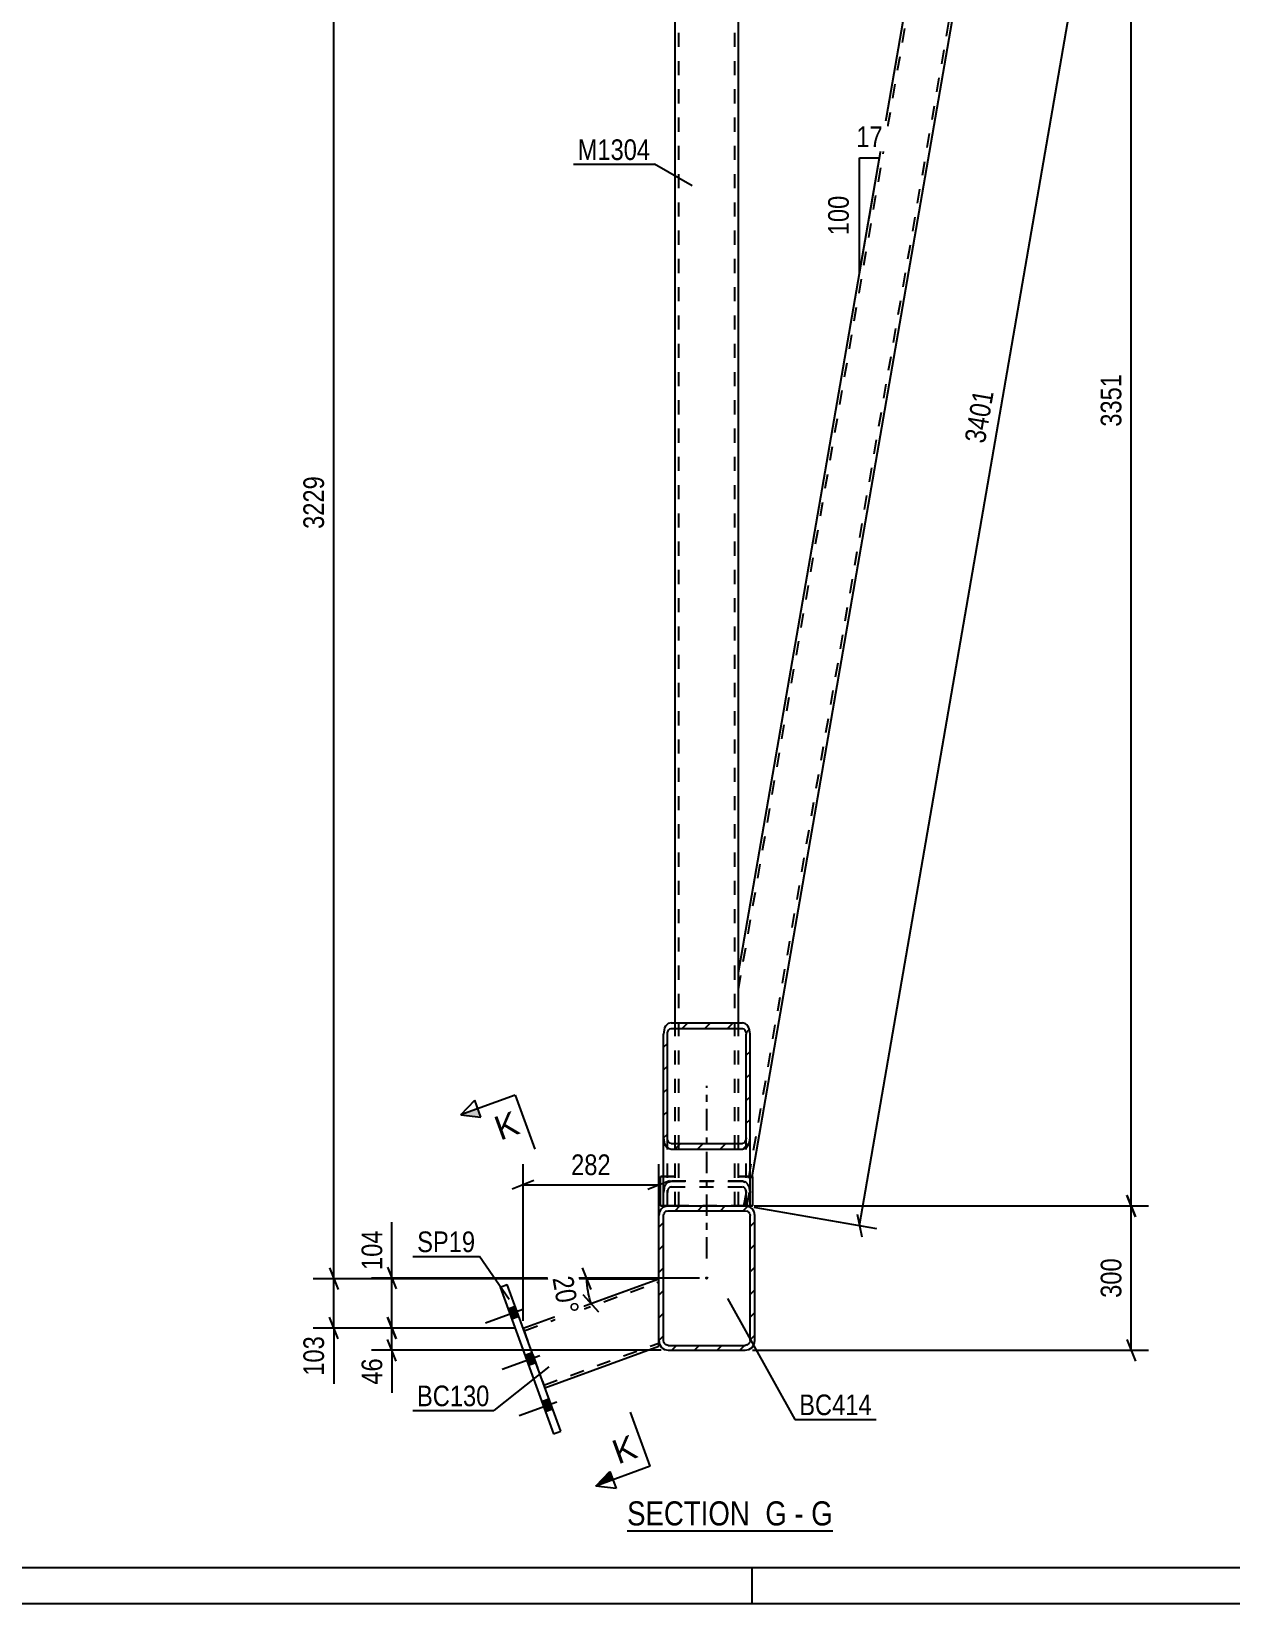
# Model space of a CAD drawing. Header units: millimetres. Extents: x -188 to 1001, y -654 to 187.
# Drawn here: x 61.3 to 227.5, y -653.8 to -435.8 of the extents above; entities that cross this region are included whole.
import ezdxf

# ---------------------------------------------------------------- set-up
doc = ezdxf.new("R2010")
doc.units = ezdxf.units.MM
doc.linetypes.add('DXK_LINE_DOT2', pattern=[3.9198, 1.9599, -1.9599])
doc.linetypes.add('DXK_LINE_DOT3', pattern=[5.9187, 2.979, -0.9799, 0.9799, -0.9799])
doc.styles.add('Arial', font='ARIAL.TTF', dxfattribs={"height": 0.2})
doc.styles.add('Arial Narrow', font='ARIALN.TTF', dxfattribs={"height": 0.2})

# ---------------------------------------------------------------- blocks, each defined once
blk = doc.blocks.new('Unknown-761542699-1162')
at = {"color": 5, "linetype": 'Continuous'}
for p, q in [((-182.8, -648.81), (996.2, -648.81)), ((161.2, -653.81), (161.2, -648.81)), ((-187.8, -653.81), (1001.2, -653.81))]:
    blk.add_line(p, q, dxfattribs=at)
blk = doc.blocks.new('Unknown-761542699-15 - 28109')
at = {"color": 6, "linetype": 'Continuous'}
blk.add_line((143.86, -643.73), (172.36, -643.73), dxfattribs=at)
at = {"color": 0, "linetype": 'Continuous'}
blk.add_wipeout([(161.97, -642.98), (161.97, -639.48), (143.86, -639.48), (143.86, -642.98)], dxfattribs=at)
at = {"color": 7, "linetype": 'Continuous', "style": 'Arial Narrow'}
blk.add_text('SECTION ', height=3.34, dxfattribs=at).set_placement((143.86, -642.98))
at = {"color": 0, "linetype": 'Continuous'}
blk.add_wipeout([(166, -642.98), (166, -639.48), (163.02, -639.48), (163.02, -642.98)], dxfattribs=at)
at = {"color": 7, "linetype": 'Continuous', "style": 'Arial Narrow'}
blk.add_text('G', height=3.34, dxfattribs=at).set_placement((163.02, -642.98))
at = {"color": 0, "linetype": 'Continuous'}
blk.add_wipeout([(168.33, -642.98), (168.33, -639.48), (167.05, -639.48), (167.05, -642.98)], dxfattribs=at)
at = {"color": 7, "linetype": 'Continuous', "style": 'Arial Narrow'}
blk.add_text('-', height=3.34, dxfattribs=at).set_placement((167.05, -642.98))
at = {"color": 0, "linetype": 'Continuous'}
blk.add_wipeout([(172.36, -642.98), (172.36, -639.48), (169.38, -639.48), (169.38, -642.98)], dxfattribs=at)
at = {"color": 7, "linetype": 'Continuous', "style": 'Arial Narrow'}
blk.add_text('G', height=3.34, dxfattribs=at).set_placement((169.38, -642.98))
blk = doc.blocks.new('Part-761542699-28171 - 28109')
at = {"linetype": 'Continuous'}
h = blk.add_hatch(dxfattribs=at)
h.set_pattern_fill('', scale=0.7, style=0, pattern_type=0)
h.set_pattern_definition([(45, (148.9027, -589.2427), (-1.57154, 1.57154), [])])
h.paths.add_polyline_path([(148.9, -574.84), (148.9, -589.24), (148.98, -589.84), (149.22, -590.34), (149.56, -590.68), (149.97, -590.8), (159.84, -590.8), (160.24, -590.68), (160.59, -590.34), (160.82, -589.84), (160.9, -589.24), (160.9, -574.84), (160.82, -574.24), (160.59, -573.74), (160.24, -573.4), (159.84, -573.28), (149.97, -573.28), (149.56, -573.4), (149.22, -573.74), (148.98, -574.24)])
h.paths.add_polyline_path([(149.59, -574.29), (149.77, -574.12), (149.97, -574.06), (159.84, -574.06), (160.04, -574.12), (160.21, -574.29), (160.33, -574.54), (160.37, -574.84), (160.37, -589.24), (160.33, -589.54), (160.21, -589.79), (160.04, -589.96), (159.84, -590.02), (149.97, -590.02), (149.77, -589.96), (149.59, -589.79), (149.48, -589.54), (149.44, -589.24), (149.44, -574.84), (149.48, -574.54)])
at = {"color": 2, "linetype": 'Continuous'}
for p, q in [((149.97, -573.28), (149.56, -573.4)), ((149.97, -573.28), (159.84, -573.28)), ((160.24, -573.4), (159.84, -573.28)), ((148.98, -574.24), (148.9, -574.84)), ((148.9, -589.24), (148.9, -574.84)), ((149.44, -574.84), (149.48, -574.54)), ((149.44, -589.24), (149.44, -574.84)), ((149.77, -574.12), (149.97, -574.06)), ((149.97, -574.06), (159.84, -574.06)), ((159.84, -574.06), (160.04, -574.12)), ((160.33, -574.54), (160.37, -574.84)), ((160.37, -589.24), (160.37, -574.84)), ((160.9, -574.84), (160.82, -574.24)), ((160.9, -589.24), (160.9, -574.84)), ((148.9, -598.68), (148.9, -589.24)), ((148.9, -589.24), (148.98, -589.84)), ((149.48, -589.54), (149.44, -589.24)), ((149.56, -590.68), (149.97, -590.8)), ((149.97, -590.02), (149.77, -589.96)), ((149.97, -590.02), (159.84, -590.02)), ((160.04, -589.96), (159.84, -590.02)), ((159.84, -590.8), (160.24, -590.68)), ((160.37, -589.24), (160.33, -589.54)), ((160.82, -589.84), (160.9, -589.24)), ((160.9, -598.68), (160.9, -589.24)), ((149.97, -590.8), (159.84, -590.8)), ((149.56, -598.68), (148.9, -598.68)), ((149.56, -598.68), (149.57, -598.68)), ((160.24, -598.68), (160.59, -598.68)), ((160.59, -598.68), (160.9, -598.68))]:
    blk.add_line(p, q, dxfattribs=at)
at = {"color": 7, "linetype": 'DXK_LINE_DOT2'}
for p, q in [((148.9, -589.24), (148.9, -574.84)), ((149.44, -598.68), (149.44, -574.84)), ((160.37, -598.68), (160.37, -574.84)), ((160.9, -589.24), (160.9, -574.84)), ((148.9, -596.8), (148.98, -596.21)), ((149.48, -596.5), (149.44, -596.8)), ((149.56, -595.36), (149.97, -595.24)), ((149.97, -596.02), (149.77, -596.08)), ((149.97, -595.24), (159.84, -595.24)), ((149.97, -596.02), (159.84, -596.02)), ((159.84, -595.24), (160.24, -595.36)), ((160.04, -596.08), (159.84, -596.02)), ((160.37, -596.8), (160.33, -596.5)), ((160.82, -596.21), (160.9, -596.8)), ((160.24, -598.68), (149.57, -598.68)), ((160.82, -598.68), (160.37, -598.68))]:
    blk.add_line(p, q, dxfattribs=at)
at = {"color": 7, "linetype": 'DXK_LINE_DOT3'}
blk.add_line((154.9, -605.97), (154.9, -582.04), dxfattribs=at)
at = {"color": 2, "linetype": 'Continuous'}
for centre, radius, start, end in [((150.36, -574.57), 1.42, 124.4664, 166.7051), ((150.17, -574.71), 0.709, 124.4664, 166.7051), ((159.64, -574.71), 0.709, 13.2949, 55.5336), ((159.44, -574.57), 1.42, 13.2949, 55.5336), ((150.36, -589.51), 1.42, 193.2949, 235.5336), ((150.17, -589.38), 0.709, 193.2949, 235.5336), ((159.64, -589.38), 0.709, 304.4664, 346.7051), ((159.44, -589.51), 1.42, 304.4664, 346.7051)]:
    blk.add_arc(centre, radius, start, end, dxfattribs=at)
at = {"color": 7, "linetype": 'DXK_LINE_DOT2'}
for centre, radius, start, end in [((150.36, -596.53), 1.42, 124.4664, 166.7051), ((150.17, -596.67), 0.709, 124.4664, 166.7051), ((159.64, -596.67), 0.709, 13.2949, 55.5336), ((159.44, -596.53), 1.42, 13.2949, 55.5336)]:
    blk.add_arc(centre, radius, start, end, dxfattribs=at)
blk = doc.blocks.new('Part-761542699-28193 - 28109')
at = {"color": 7, "linetype": 'DXK_LINE_DOT2'}
for p, q in [((148.9, -598.68), (148.9, -579.94)), ((149.44, -598.68), (149.44, -579.94)), ((160.37, -598.68), (160.37, -579.94)), ((160.9, -598.68), (160.9, -579.94)), ((148.98, -596.21), (148.9, -596.8)), ((149.44, -596.8), (149.48, -596.5)), ((149.97, -595.24), (149.56, -595.36)), ((149.77, -596.08), (149.97, -596.02)), ((159.84, -595.24), (149.97, -595.24)), ((149.97, -596.02), (159.84, -596.02)), ((160.24, -595.36), (159.84, -595.24)), ((159.84, -596.02), (160.04, -596.08)), ((160.33, -596.5), (160.37, -596.8)), ((160.9, -596.8), (160.82, -596.21)), ((148.9, -598.68), (160.9, -598.68))]:
    blk.add_line(p, q, dxfattribs=at)
for centre, radius, start, end in [((150.36, -596.53), 1.42, 124.4664, 166.7051), ((150.17, -596.67), 0.709, 124.4664, 166.7051), ((159.64, -596.67), 0.709, 13.2949, 55.5336), ((159.44, -596.53), 1.42, 13.2949, 55.5336)]:
    blk.add_arc(centre, radius, start, end, dxfattribs=at)
blk = doc.blocks.new('Part-761542699-28185 - 28109')
at = {"color": 7, "linetype": 'DXK_LINE_DOT2'}
for p, q in [((150.5, -406.02), (159.3, -406.02)), ((150.5, -431.41), (150.5, -406.02)), ((151.04, -598.68), (151.04, -406.02)), ((158.77, -598.68), (158.77, -406.02)), ((159.3, -431.41), (159.3, -406.02)), ((150.5, -598.68), (150.5, -573.28)), ((159.3, -598.68), (159.3, -573.28)), ((150.5, -598.68), (159.3, -598.68))]:
    blk.add_line(p, q, dxfattribs=at)
at = {"color": 2, "linetype": 'Continuous'}
for p, q in [((150.5, -573.28), (150.5, -431.41)), ((159.3, -573.28), (159.3, -431.41))]:
    blk.add_line(p, q, dxfattribs=at)
blk = doc.blocks.new('Part-761542699-28191 - 28109')
at = {"color": 2, "linetype": 'Continuous'}
for p, q in [((129.44, -615.62), (148.24, -608.77)), ((132.45, -623.88), (148.24, -618.14)), ((148.24, -618.14), (148.24, -617.35))]:
    blk.add_line(p, q, dxfattribs=at)
at = {"color": 7, "linetype": 'DXK_LINE_DOT2'}
for p, q in [((129.58, -615.99), (148.24, -609.2)), ((148.24, -608.84), (148.24, -608.77)), ((148.24, -617.35), (148.24, -608.77)), ((129.44, -615.62), (132.45, -623.88)), ((132.32, -623.51), (148.24, -617.71))]:
    blk.add_line(p, q, dxfattribs=at)
blk = doc.blocks.new('Part-761542699-28201 - 28109')
at = {"color": 2, "linetype": 'Continuous'}
for p, q in [((126.24, -609.93), (127.24, -609.57)), ((126.24, -609.93), (133.65, -630.29)), ((134.65, -629.93), (127.24, -609.57)), ((133.65, -630.29), (134.65, -629.93))]:
    blk.add_line(p, q, dxfattribs=at)
blk = doc.blocks.new('Part-761542699-28205 - 28109')
at = {"linetype": 'Continuous'}
h = blk.add_hatch(dxfattribs=at)
h.set_pattern_fill('', scale=0.7, style=0, pattern_type=0)
h.set_pattern_definition([(45, (148.236, -617.3483), (-1.57154, 1.57154), [])])
h.paths.add_polyline_path([(148.24, -600.01), (148.24, -617.35), (148.34, -617.86), (148.63, -618.29), (149.06, -618.58), (149.57, -618.68), (160.24, -618.68), (160.75, -618.58), (161.18, -618.29), (161.47, -617.86), (161.57, -617.35), (161.57, -600.01), (161.47, -599.5), (161.18, -599.07), (160.75, -598.78), (160.24, -598.68), (149.57, -598.68), (149.06, -598.78), (148.63, -599.07), (148.34, -599.5)])
h.paths.add_polyline_path([(149.1, -599.54), (149.31, -599.4), (149.57, -599.35), (160.24, -599.35), (160.49, -599.4), (160.71, -599.54), (160.85, -599.76), (160.9, -600.01), (160.9, -617.35), (160.85, -617.6), (160.71, -617.82), (160.49, -617.96), (160.24, -618.01), (149.57, -618.01), (149.31, -617.96), (149.1, -617.82), (148.95, -617.6), (148.9, -617.35), (148.9, -600.01), (148.95, -599.76)])
blk.add_hatch(color=246, dxfattribs=at).paths.add_polyline_path([(154.9, -608.78, -1), (154.9, -608.58, -1)])
at = {"color": 2, "linetype": 'Continuous'}
for p, q in [((149.57, -598.68), (149.06, -598.78)), ((149.31, -599.4), (149.57, -599.35)), ((149.57, -598.68), (160.24, -598.68)), ((149.57, -599.35), (160.24, -599.35)), ((160.75, -598.78), (160.24, -598.68)), ((160.24, -599.35), (160.49, -599.4)), ((148.34, -599.5), (148.24, -600.01)), ((148.24, -617.35), (148.24, -600.01)), ((148.9, -600.01), (148.95, -599.76)), ((148.9, -617.35), (148.9, -600.01)), ((160.85, -599.76), (160.9, -600.01)), ((160.9, -617.35), (160.9, -600.01)), ((161.57, -600.01), (161.47, -599.5)), ((161.57, -617.35), (161.57, -600.01)), ((148.24, -617.35), (148.34, -617.86)), ((148.95, -617.6), (148.9, -617.35)), ((149.06, -618.58), (149.57, -618.68)), ((149.57, -618.01), (149.31, -617.96)), ((149.57, -618.01), (160.24, -618.01)), ((149.57, -618.68), (160.24, -618.68)), ((160.49, -617.96), (160.24, -618.01)), ((160.24, -618.68), (160.75, -618.58)), ((160.9, -617.35), (160.85, -617.6)), ((161.47, -617.86), (161.57, -617.35))]:
    blk.add_line(p, q, dxfattribs=at)
at = {"color": 7, "linetype": 'DXK_LINE_DOT3'}
blk.add_line((154.9, -608.68), (154.9, -608.68), dxfattribs=at)
at = {"color": 246, "linetype": 'DXK_LINE_DOT2'}
blk.add_line((154.9, -608.68), (154.9, -608.68), dxfattribs=at)
at = {"color": 246, "linetype": 'Continuous'}
blk.add_circle((154.9, -608.68), 0.1, dxfattribs=at)
at = {"color": 2, "linetype": 'Continuous'}
for centre, radius, start, end in [((149.57, -600.01), 1.33, 112.5, 157.5), ((149.57, -600.01), 0.667, 112.5, 157.5), ((160.24, -600.01), 0.667, 22.5, 67.5), ((160.24, -600.01), 1.33, 22.5, 67.5), ((149.57, -617.35), 1.33, 202.5, 247.5), ((149.57, -617.35), 0.667, 202.5, 247.5), ((160.24, -617.35), 0.667, 292.5, 337.5), ((160.24, -617.35), 1.33, 292.5, 337.5)]:
    blk.add_arc(centre, radius, start, end, dxfattribs=at)
blk = doc.blocks.new('Part-761542699-28278 - 28109')
at = {"color": 7, "linetype": 'DXK_LINE_DOT2'}
for p, q in [((148.5, -598.68), (148.5, -594.58)), ((150.5, -594.58), (148.5, -594.58)), ((150.5, -598.68), (150.5, -594.58)), ((150.5, -598.68), (148.5, -598.68))]:
    blk.add_line(p, q, dxfattribs=at)
blk = doc.blocks.new('Part-761542699-28279 - 28109')
at = {"color": 7, "linetype": 'DXK_LINE_DOT2'}
for p, q in [((159.3, -598.68), (159.3, -594.58)), ((159.3, -594.58), (161.3, -594.58)), ((161.3, -598.68), (161.3, -594.58)), ((159.3, -598.68), (161.3, -598.68))]:
    blk.add_line(p, q, dxfattribs=at)
blk = doc.blocks.new('Part-761542699-28286 - 28109')
at = {"color": 2, "linetype": 'Continuous'}
for p, q in [((148.5, -598.68), (148.5, -594.58)), ((148.5, -594.58), (148.9, -594.58)), ((148.5, -598.68), (148.9, -598.68))]:
    blk.add_line(p, q, dxfattribs=at)
at = {"color": 7, "linetype": 'DXK_LINE_DOT2'}
for p, q in [((148.9, -594.58), (150.5, -594.58)), ((150.5, -598.68), (150.5, -594.58)), ((148.9, -598.68), (150.5, -598.68))]:
    blk.add_line(p, q, dxfattribs=at)
blk = doc.blocks.new('Part-761542699-28287 - 28109')
at = {"color": 7, "linetype": 'DXK_LINE_DOT2'}
for p, q in [((159.3, -598.68), (159.3, -594.58)), ((160.9, -594.58), (159.3, -594.58)), ((160.9, -598.68), (159.3, -598.68))]:
    blk.add_line(p, q, dxfattribs=at)
at = {"color": 2, "linetype": 'Continuous'}
for p, q in [((161.3, -594.58), (160.9, -594.58)), ((161.3, -598.68), (161.3, -594.58)), ((161.3, -598.68), (160.9, -598.68))]:
    blk.add_line(p, q, dxfattribs=at)
blk = doc.blocks.new('Part-761542699-28294 - 28109')
at = {"color": 7, "linetype": 'DXK_LINE_DOT2'}
for p, q in [((160.06, -598.68), (198.7, -375.43)), ((159.3, -568.67), (192.35, -377.74)), ((159.3, -571.02), (159.3, -566.33)), ((159.3, -598.68), (159.3, -573.28)), ((160.47, -598.68), (161.18, -594.58)), ((160.47, -598.68), (159.3, -598.68))]:
    blk.add_line(p, q, dxfattribs=at)
at = {"color": 2, "linetype": 'Continuous'}
for p, q in [((161.18, -594.58), (199.13, -375.27)), ((159.3, -566.33), (191.91, -377.9)), ((159.3, -573.28), (159.3, -571.02))]:
    blk.add_line(p, q, dxfattribs=at)
blk = doc.blocks.new('Bolt-761542699-28312 - 28109')
at = {"linetype": 'Continuous'}
for points in [[(128.86, -614.02), (128.36, -612.64), (127.36, -613), (127.86, -614.38)], [(128.86, -614.02), (128.36, -612.64), (127.36, -613), (127.86, -614.38)], [(128.86, -614.02), (128.36, -612.64), (127.36, -613), (127.86, -614.38)], [(131.2, -620.44), (130.7, -619.06), (129.69, -619.43), (130.2, -620.8)], [(131.2, -620.44), (130.7, -619.06), (129.69, -619.43), (130.2, -620.8)], [(133.53, -626.86), (133.03, -625.48), (132.03, -625.85), (132.53, -627.22)], [(133.53, -626.86), (133.03, -625.48), (132.03, -625.85), (132.53, -627.22)], [(133.53, -626.86), (133.03, -625.48), (132.03, -625.85), (132.53, -627.22)]]:
    blk.add_hatch(color=1, dxfattribs=at).paths.add_polyline_path(points)
at = {"color": 1, "linetype": 'Continuous'}
for p, q in [((129.42, -613.03), (124.22, -614.92)), ((129.42, -613.03), (124.22, -614.92)), ((129.42, -613.03), (124.22, -614.92)), ((128.36, -612.64), (127.36, -613)), ((128.36, -612.64), (127.36, -613)), ((128.36, -612.64), (127.36, -613)), ((128.86, -614.02), (127.86, -614.38)), ((128.86, -614.02), (127.86, -614.38)), ((128.86, -614.02), (127.86, -614.38)), ((130.7, -619.06), (129.69, -619.43)), ((130.7, -619.06), (129.69, -619.43)), ((131.76, -619.45), (126.56, -621.35)), ((131.76, -619.45), (126.56, -621.35)), ((131.2, -620.44), (130.2, -620.8)), ((131.2, -620.44), (130.2, -620.8)), ((133.03, -625.48), (132.03, -625.85)), ((133.03, -625.48), (132.03, -625.85)), ((133.03, -625.48), (132.03, -625.85)), ((134.1, -625.87), (128.9, -627.77)), ((134.1, -625.87), (128.9, -627.77)), ((134.1, -625.87), (128.9, -627.77)), ((133.53, -626.86), (132.53, -627.22)), ((133.53, -626.86), (132.53, -627.22)), ((133.53, -626.86), (132.53, -627.22))]:
    blk.add_line(p, q, dxfattribs=at)
blk = doc.blocks.new('StraightDimension-761542699-32453 - 28109')
at = {"color": 7, "linetype": 'Continuous'}
for p, q in [((110.66, -614.12), (111.86, -617.12)), ((128.44, -615.62), (108.41, -615.62)), ((111.26, -618.68), (111.26, -615.62)), ((148.57, -618.68), (108.41, -618.68)), ((111.86, -620.18), (110.66, -617.18))]:
    blk.add_line(p, q, dxfattribs=at)
at = {"color": 0}
blk.add_wipeout([(110.51, -619.21), (106.31, -619.21), (106.31, -624.06), (110.51, -624.06)], dxfattribs=at)
at = {"color": 7, "linetype": 'Continuous'}
blk.add_line((111.26, -618.68), (111.26, -624.59), dxfattribs=at)
blk.add_line((111.26, -618.68), (111.26, -624.59), dxfattribs=at)
at = {"color": 3, "style": 'Arial Narrow'}
blk.add_text('46', height=2.863, rotation=90.0002, dxfattribs=at).set_placement((109.91, -623.46))
blk = doc.blocks.new('AngleDimension-761542699-32380 - 28109')
at = {"color": 7, "linetype": 'Continuous'}
for p, q in [((176.09, -453.36), (178.85, -453.36)), ((176.09, -469.32), (178.85, -453.36)), ((176.09, -469.32), (176.09, -453.36)), ((177.41, -461.72), (178.85, -453.36))]:
    blk.add_line(p, q, dxfattribs=at)
at = {"color": 0}
for points in [[(179.9, -452.46), (179.9, -448.26), (175.04, -448.26), (175.04, -452.46)], [(175.19, -458), (170.99, -458), (170.99, -464.68), (175.19, -464.68)]]:
    blk.add_wipeout(points, dxfattribs=at)
at = {"color": 3, "style": 'Arial Narrow'}
blk.add_text('17', height=2.863, dxfattribs=at).set_placement((175.64, -451.86))
blk.add_text('100', height=2.863, rotation=90.0002, dxfattribs=at).set_placement((174.59, -464.08))
blk = doc.blocks.new('StraightDimension-761542699-33394 - 28109')
at = {"color": 7, "linetype": 'Continuous'}
for p, q in [((102.59, -607.27), (103.79, -610.27)), ((147.24, -608.77), (100.34, -608.77)), ((103.19, -615.62), (103.19, -608.77)), ((103.79, -617.12), (102.59, -614.12)), ((128.44, -615.62), (100.34, -615.62))]:
    blk.add_line(p, q, dxfattribs=at)
at = {"color": 0}
blk.add_wipeout([(102.44, -616.14), (98.24, -616.14), (98.24, -622.82), (102.44, -622.82)], dxfattribs=at)
at = {"color": 7, "linetype": 'Continuous'}
blk.add_line((103.19, -615.62), (103.19, -623.35), dxfattribs=at)
blk.add_line((103.19, -615.62), (103.19, -623.35), dxfattribs=at)
at = {"color": 3, "style": 'Arial Narrow'}
blk.add_text('103', height=2.863, rotation=90.0002, dxfattribs=at).set_placement((101.84, -622.22))
blk = doc.blocks.new('StraightDimension-761542699-32255 - 28109')
at = {"color": 7, "linetype": 'Continuous'}
for p, q in [((129.44, -614.62), (129.44, -592.9)), ((148.24, -607.68), (148.24, -592.9)), ((130.94, -595.15), (127.94, -596.35)), ((129.44, -595.75), (148.24, -595.75)), ((146.74, -596.35), (149.74, -595.15))]:
    blk.add_line(p, q, dxfattribs=at)
at = {"color": 0}
blk.add_wipeout([(142.18, -595), (142.18, -590.8), (135.5, -590.8), (135.5, -595)], dxfattribs=at)
at = {"color": 3, "style": 'Arial Narrow'}
blk.add_text('282', height=2.863, dxfattribs=at).set_placement((136.1, -594.4))
blk = doc.blocks.new('StraightDimension-761542699-32452 - 28109')
at = {"color": 7, "linetype": 'Continuous'}
for p, q in [((110.66, -607.18), (111.86, -610.18)), ((153.9, -608.68), (108.41, -608.68)), ((111.26, -615.62), (111.26, -608.68)), ((111.86, -617.12), (110.66, -614.12)), ((128.44, -615.62), (108.41, -615.62))]:
    blk.add_line(p, q, dxfattribs=at)
at = {"color": 0}
blk.add_wipeout([(110.51, -601.47), (106.31, -601.47), (106.31, -608.16), (110.51, -608.16)], dxfattribs=at)
at = {"color": 7, "linetype": 'Continuous'}
blk.add_line((111.26, -608.68), (111.26, -600.95), dxfattribs=at)
blk.add_line((111.26, -608.68), (111.26, -600.95), dxfattribs=at)
at = {"color": 3, "style": 'Arial Narrow'}
blk.add_text('104', height=2.863, rotation=90.0002, dxfattribs=at).set_placement((109.91, -607.56))
blk = doc.blocks.new('StraightDimension-761542699-32782 - 28109')
at = {"color": 7, "linetype": 'Continuous'}
for p, q in [((176.07, -601.38), (214.73, -377.97)), ((161.45, -598.85), (178.43, -601.79)), ((175.73, -599.8), (176.4, -602.96))]:
    blk.add_line(p, q, dxfattribs=at)
at = {"color": 0}
blk.add_wipeout([(195.39, -485.36), (191.25, -484.64), (189.8, -493.03), (193.93, -493.74)], dxfattribs=at)
at = {"color": 3, "style": 'Arial Narrow'}
blk.add_text('3401', height=2.863, rotation=80.1797, dxfattribs=at).set_placement((193.45, -493.05))
blk = doc.blocks.new('StraightDimension-761542699-33393 - 28109')
at = {"color": 7, "linetype": 'Continuous'}
for p, q in [((103.19, -608.77), (103.19, -393.52)), ((102.59, -607.27), (103.79, -610.27)), ((147.24, -608.77), (100.34, -608.77))]:
    blk.add_line(p, q, dxfattribs=at)
at = {"color": 0}
blk.add_wipeout([(102.44, -496.89), (98.24, -496.89), (98.24, -505.4), (102.44, -505.4)], dxfattribs=at)
at = {"color": 3, "style": 'Arial Narrow'}
blk.add_text('3229', height=2.863, rotation=90.0002, dxfattribs=at).set_placement((101.84, -504.8))
blk = doc.blocks.new('StraightDimension-761542699-33534 - 28109')
at = {"color": 7, "linetype": 'Continuous'}
for p, q in [((213.73, -598.68), (213.73, -375.27)), ((213.13, -597.18), (214.33, -600.18)), ((161.47, -598.68), (216.13, -598.68))]:
    blk.add_line(p, q, dxfattribs=at)
at = {"color": 0}
blk.add_wipeout([(212.98, -482.72), (208.78, -482.72), (208.78, -491.23), (212.98, -491.23)], dxfattribs=at)
at = {"color": 3, "style": 'Arial Narrow'}
blk.add_text('3351', height=2.863, rotation=90.0002, dxfattribs=at).set_placement((212.38, -490.63))
blk = doc.blocks.new('StraightDimension-761542699-33535 - 28109')
at = {"color": 7, "linetype": 'Continuous'}
for p, q in [((214.33, -600.18), (213.13, -597.18)), ((161.47, -598.68), (216.13, -598.68)), ((213.73, -618.68), (213.73, -598.68)), ((161.24, -618.68), (216.13, -618.68)), ((213.13, -617.18), (214.33, -620.18))]:
    blk.add_line(p, q, dxfattribs=at)
at = {"color": 0}
blk.add_wipeout([(212.98, -605.34), (208.78, -605.34), (208.78, -612.02), (212.98, -612.02)], dxfattribs=at)
at = {"color": 3, "style": 'Arial Narrow'}
blk.add_text('300', height=2.863, rotation=90.0002, dxfattribs=at).set_placement((212.38, -611.42))
blk = doc.blocks.new('AngleDimension-761542699-35636 - 28109')
at = {"color": 7, "linetype": 'Continuous'}
for p, q in [((137.64, -607.27), (138.84, -610.27)), ((147.24, -608.77), (138.24, -608.77)), ((138.24, -608.77), (148.24, -608.77)), ((138.84, -612.19), (148.24, -608.77)), ((139.92, -613.4), (137.76, -610.99))]:
    blk.add_line(p, q, dxfattribs=at)
blk.add_arc((148.24, -608.77), 10, 180, 200, dxfattribs=at)
at = {"color": 0}
blk.add_wipeout([(133.93, -614.58), (138.06, -613.85), (136.94, -607.49), (132.8, -608.22)], dxfattribs=at)
at = {"color": 3, "style": 'Arial Narrow'}
blk.add_text('20°', height=2.863, rotation=-80.0021, dxfattribs=at).set_placement((133.5, -608.7))
blk = doc.blocks.new('Mark-761542699-32265 - 28109')
at = {"color": 0}
blk.add_wipeout([(147.06, -453.65), (147.06, -450.65), (137.01, -450.65), (137.01, -453.65)], dxfattribs=at)
blk.add_wipeout([(147.06, -453.65), (147.06, -450.65), (137.01, -450.65), (137.01, -453.65)], dxfattribs=at)
at = {"color": 30, "linetype": 'Continuous'}
for p in [(136.41, -454.25), (152.86, -457.25)]:
    blk.add_line(p, (147.66, -454.25), dxfattribs=at)
at = {"color": 3, "style": 'Arial Narrow'}
blk.add_text('M1304', height=2.863, dxfattribs=at).set_placement((137.01, -453.65))
blk = doc.blocks.new('Mark-761542699-32277 - 28109')
at = {"color": 0}
blk.add_wipeout([(177.77, -627.69), (177.77, -624.69), (167.72, -624.69), (167.72, -627.69)], dxfattribs=at)
blk.add_wipeout([(177.77, -627.69), (177.77, -624.69), (167.72, -624.69), (167.72, -627.69)], dxfattribs=at)
at = {"color": 30, "linetype": 'Continuous'}
for p, q in [((157.79, -611.52), (167.12, -628.29)), ((167.12, -628.29), (178.37, -628.29))]:
    blk.add_line(p, q, dxfattribs=at)
at = {"color": 3, "style": 'Arial Narrow'}
blk.add_text('BC414', height=2.863, dxfattribs=at).set_placement((167.72, -627.69))
blk = doc.blocks.new('SectionMark-761542699-34139 - 28109')
at = {"linetype": 'Continuous'}
blk.add_hatch(color=6, dxfattribs=at).paths.add_polyline_path([(123.15, -585.18), (123.58, -586.36), (120.81, -586.04)])
at = {"color": 6, "linetype": 'Continuous'}
for p, q in [((120.81, -586.04), (122.73, -584.01)), ((123.58, -586.36), (122.73, -584.01)), ((120.81, -586.04), (123.58, -586.36)), ((142.32, -637.84), (139.54, -637.52))]:
    blk.add_line(p, q, dxfattribs=at)
at = {"color": 0, "linetype": 'Continuous'}
for points in [[(129.18, -588.58), (127.98, -585.29), (125.06, -586.35), (126.26, -589.64)], [(145.52, -633.48), (144.32, -630.19), (141.4, -631.25), (142.6, -634.54)]]:
    blk.add_wipeout(points, dxfattribs=at)
at = {"linetype": 'Continuous'}
blk.add_hatch(color=6, dxfattribs=at).paths.add_polyline_path([(141.46, -635.49), (141.89, -636.66), (139.54, -637.52)])
at = {"color": 6, "linetype": 'Continuous'}
for p, q in [((128.32, -583.3), (120.81, -586.04)), ((128.32, -583.3), (131.06, -590.82)), ((147.06, -634.78), (144.32, -627.26)), ((147.06, -634.78), (139.54, -637.52)), ((139.54, -637.52), (141.46, -635.49)), ((141.46, -635.49), (142.32, -637.84))]:
    blk.add_line(p, q, dxfattribs=at)
at = {"color": 3, "linetype": 'Continuous', "style": 'Arial'}
for p in [(126.26, -589.64), (142.6, -634.54)]:
    blk.add_text('K', height=3.34, rotation=20.002, dxfattribs=at).set_placement(p)
blk = doc.blocks.new('Mark-761542699-32268 - 28109')
at = {"color": 0}
blk.add_wipeout([(124.77, -626.45), (124.77, -623.45), (114.73, -623.45), (114.73, -626.45)], dxfattribs=at)
blk.add_wipeout([(124.77, -626.45), (124.77, -623.45), (114.73, -623.45), (114.73, -626.45)], dxfattribs=at)
at = {"color": 30, "linetype": 'Continuous'}
for p in [(133.01, -621.01), (114.13, -627.05)]:
    blk.add_line(p, (125.37, -627.05), dxfattribs=at)
at = {"color": 3, "style": 'Arial Narrow'}
blk.add_text('BC130', height=2.863, dxfattribs=at).set_placement((114.73, -626.45))
blk = doc.blocks.new('Mark-761542699-32274 - 28109')
at = {"color": 0}
blk.add_wipeout([(122.8, -605.08), (122.8, -602.08), (114.76, -602.08), (114.76, -605.08)], dxfattribs=at)
blk.add_wipeout([(122.8, -605.08), (122.8, -602.08), (114.76, -602.08), (114.76, -605.08)], dxfattribs=at)
at = {"color": 30, "linetype": 'Continuous'}
for p in [(114.16, -605.68), (127.51, -611.67)]:
    blk.add_line(p, (123.4, -605.68), dxfattribs=at)
at = {"color": 3, "style": 'Arial Narrow'}
blk.add_text('SP19', height=2.863, dxfattribs=at).set_placement((114.76, -605.08))

msp = doc.modelspace()

# ---------------------------------------------------------------- block references
for name in ['Unknown-761542699-1162', 'Part-761542699-28294 - 28109', 'Part-761542699-28185 - 28109', 'Part-761542699-28171 - 28109', 'Part-761542699-28193 - 28109', 'Part-761542699-28278 - 28109', 'Part-761542699-28286 - 28109', 'Part-761542699-28279 - 28109', 'Part-761542699-28287 - 28109', 'Part-761542699-28205 - 28109', 'Part-761542699-28201 - 28109', 'Part-761542699-28191 - 28109', 'Bolt-761542699-28312 - 28109']:
    msp.add_blockref(name, (0, 0))

# ---------------------------------------------------------------- next in the draw order: block references
for name in ['AngleDimension-761542699-32380 - 28109', 'StraightDimension-761542699-32453 - 28109', 'Unknown-761542699-15 - 28109']:
    msp.add_blockref(name, (0, 0))

# ---------------------------------------------------------------- next in the draw order: block references
for name in ['StraightDimension-761542699-32782 - 28109', 'StraightDimension-761542699-33394 - 28109']:
    msp.add_blockref(name, (0, 0))

# ---------------------------------------------------------------- next in the draw order: block references
for name in ['StraightDimension-761542699-33534 - 28109', 'StraightDimension-761542699-32255 - 28109']:
    msp.add_blockref(name, (0, 0))

# ---------------------------------------------------------------- next in the draw order: block references
for name in ['StraightDimension-761542699-33535 - 28109', 'StraightDimension-761542699-32452 - 28109']:
    msp.add_blockref(name, (0, 0))

# ---------------------------------------------------------------- next in the draw order: block references
for name in ['StraightDimension-761542699-33393 - 28109', 'Mark-761542699-32277 - 28109']:
    msp.add_blockref(name, (0, 0))

# ---------------------------------------------------------------- next in the draw order: block references
for name in ['Mark-761542699-32265 - 28109', 'AngleDimension-761542699-35636 - 28109']:
    msp.add_blockref(name, (0, 0))

# ---------------------------------------------------------------- next in the draw order: block references
msp.add_blockref('SectionMark-761542699-34139 - 28109', (0, 0))

# ---------------------------------------------------------------- next in the draw order: block references
for name in ['Mark-761542699-32274 - 28109', 'Mark-761542699-32268 - 28109']:
    msp.add_blockref(name, (0, 0))

doc.saveas('drawing.dxf')
